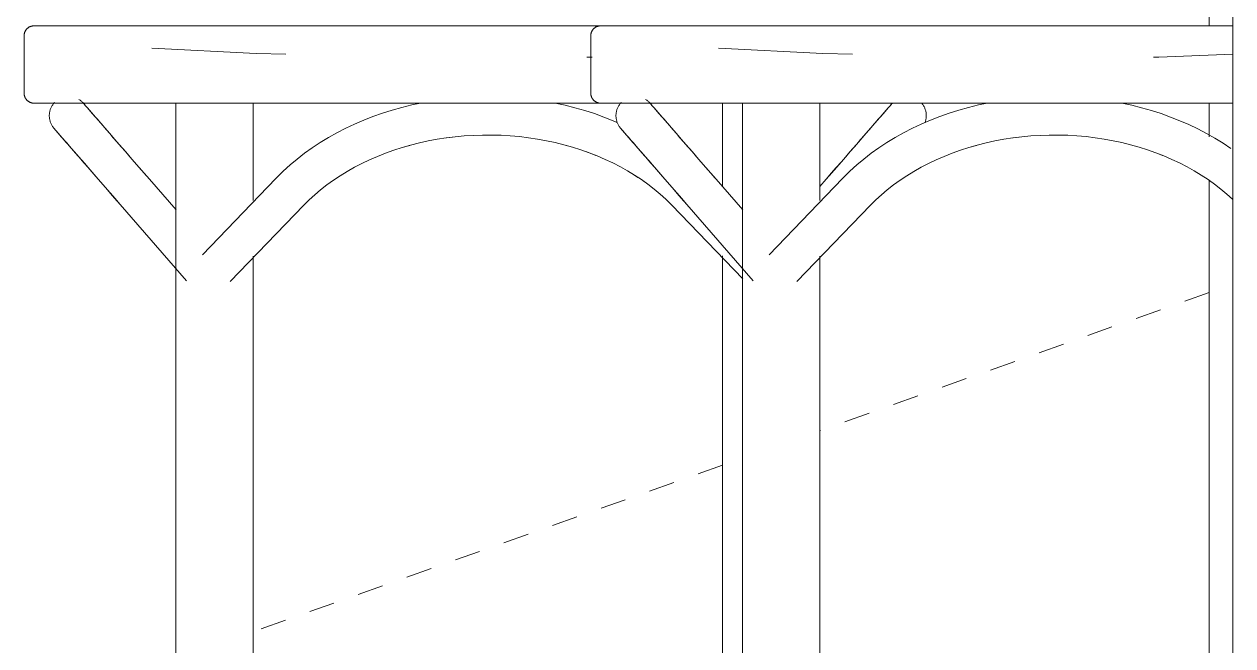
# Model space of a CAD drawing. Extents: x 4834 to 83801, y -13735 to 32221.
# Drawn here: x 13563.53 to 13586.99, y -12478.57 to -12466.51 of the extents above; entities that cross this region are included whole.
import ezdxf

# ---------------------------------------------------------------- set-up
doc = ezdxf.new("R2010")
doc.units = 0
doc.header["$LTSCALE"] = 8
doc.header["$MEASUREMENT"] = 0
doc.linetypes.add('Dash 1_16_', pattern=[0.125, 0.0625, -0.0625])
for name, color, linetype, lineweight in [('A-COLS', 52, 'Continuous', 9), ('Q-CASE', 31, 'Continuous', 9), ('Q-SPCQ', 91, 'Continuous', 9)]:
    doc.layers.add(name, color=color, linetype=linetype, lineweight=lineweight)
doc.layers.add('ELEVATION', color=7, linetype='Continuous', lineweight=25, true_color=0xdda54b)

# ---------------------------------------------------------------- blocks, each defined once
blk = doc.blocks.new('Kitchenette - Small - 48_-372256-Section 1')
at = {"layer": 'Q-SPCQ', "linetype": 'Dash 1_16_'}
for p, q in [((836.205, 24.823), (828.651, 22.142)), ((826.758, 21.47), (817.651, 18.239))]:
    blk.add_line(p, q, dxfattribs=at)
blk = doc.blocks.new('BAR_WITH_STOOLS_16588 - BAR_WITH_STOOLS_16588-392758-Section 1')
at = {"layer": 'Q-CASE'}
for p, q in [((836.205, 48), (836.205, 30)), ((813.205, 29.812), (813.205, 28.687)), ((813.205, 29.812), (813.205, 28.687)), ((813.205, 29.812), (813.205, 28.687)), ((813.205, 29.812), (813.205, 28.687)), ((813.395, 30), (813.392, 30)), ((813.392, 30), (813.399, 30)), ((813.395, 30), (813.392, 30)), ((813.392, 30), (813.399, 30)), ((813.395, 30), (813.392, 30)), ((813.392, 30), (813.399, 30)), ((824.205, 29.812), (824.205, 28.687)), ((824.232, 29.393), (824.124, 29.392)), ((816.151, 28.508), (816.151, 7.337)), ((817.651, 26.607), (817.651, 28.507)), ((826.758, 28.5), (826.758, 26.883)), ((827.151, 28.508), (827.151, 7.337)), ((828.651, 26.607), (828.651, 28.507)), ((836.205, 28.5), (836.205, 27.843)), ((816.155, 26.426), (815.635, 27.024)), ((818.092, 27.038), (816.665, 25.556)), ((825.055, 27.102), (825.12, 27.059)), ((825.055, 27.102), (825.12, 27.059)), ((825.055, 27.102), (825.12, 27.059)), ((825.055, 27.102), (825.12, 27.059)), ((825.055, 27.102), (825.12, 27.059)), ((825.055, 27.102), (825.12, 27.059)), ((827.155, 26.426), (826.635, 27.024)), ((829.092, 27.038), (827.665, 25.556)), ((828.774, 27.024), (828.651, 26.883)), ((836.205, 26.997), (836.205, 11.994)), ((815.069, 26.532), (816.357, 25.05)), ((817.206, 25.036), (818.632, 26.518)), ((825.777, 26.518), (827.156, 25.086)), ((826.069, 26.532), (827.357, 25.05)), ((828.206, 25.036), (829.632, 26.518)), ((817.651, 7.337), (817.651, 25.531)), ((826.758, 25.537), (826.758, 11.885)), ((828.651, 7.337), (828.651, 25.531))]:
    blk.add_line(p, q, dxfattribs=at)
at = {"layer": 'Q-CASE', "flags": 128}
for points in [[(813.205, 29.812), (813.205, 29.82), (813.205, 29.827), (813.206, 29.835), (813.207, 29.842), (813.208, 29.85), (813.21, 29.857), (813.212, 29.864), (813.214, 29.871), (813.217, 29.879), (813.219, 29.886), (813.223, 29.892), (813.226, 29.899), (813.229, 29.906), (813.233, 29.912), (813.237, 29.918), (813.242, 29.924), (813.246, 29.93), (813.251, 29.936), (813.256, 29.942), (813.262, 29.947), (813.267, 29.952), (813.273, 29.957), (813.279, 29.962), (813.285, 29.966), (813.291, 29.97), (813.297, 29.974), (813.304, 29.978), (813.311, 29.981), (813.317, 29.984), (813.324, 29.987), (813.331, 29.99), (813.338, 29.992), (813.346, 29.994), (813.353, 29.996), (813.36, 29.997), (813.368, 29.998), (813.375, 29.999), (813.383, 30), (813.39, 30), (813.392, 30)], [(813.205, 29.812), (813.205, 29.82), (813.205, 29.827), (813.206, 29.835), (813.207, 29.842), (813.208, 29.85), (813.21, 29.857), (813.212, 29.864), (813.214, 29.871), (813.217, 29.879), (813.219, 29.886), (813.223, 29.892), (813.226, 29.899), (813.229, 29.906), (813.233, 29.912), (813.237, 29.918), (813.242, 29.924), (813.246, 29.93), (813.251, 29.936), (813.256, 29.942), (813.262, 29.947), (813.267, 29.952), (813.273, 29.957), (813.279, 29.962), (813.285, 29.966), (813.291, 29.97), (813.297, 29.974), (813.304, 29.978), (813.311, 29.981), (813.317, 29.984), (813.324, 29.987), (813.331, 29.99), (813.338, 29.992), (813.346, 29.994), (813.353, 29.996), (813.36, 29.997), (813.368, 29.998), (813.375, 29.999), (813.383, 30), (813.39, 30), (813.392, 30)], [(813.205, 29.812), (813.205, 29.82), (813.205, 29.827), (813.206, 29.835), (813.207, 29.842), (813.208, 29.85), (813.21, 29.857), (813.212, 29.864), (813.214, 29.871), (813.217, 29.879), (813.219, 29.886), (813.223, 29.892), (813.226, 29.899), (813.229, 29.906), (813.233, 29.912), (813.237, 29.918), (813.242, 29.924), (813.246, 29.93), (813.251, 29.936), (813.256, 29.942), (813.262, 29.947), (813.267, 29.952), (813.273, 29.957), (813.279, 29.962), (813.285, 29.966), (813.291, 29.97), (813.297, 29.974), (813.304, 29.978), (813.311, 29.981), (813.317, 29.984), (813.324, 29.987), (813.331, 29.99), (813.338, 29.992), (813.346, 29.994), (813.353, 29.996), (813.36, 29.997), (813.368, 29.998), (813.375, 29.999), (813.383, 30), (813.39, 30), (813.392, 30)], [(813.205, 29.812), (813.205, 29.82), (813.205, 29.827), (813.206, 29.835), (813.207, 29.842), (813.208, 29.85), (813.21, 29.857), (813.212, 29.864), (813.214, 29.871), (813.217, 29.879), (813.219, 29.886), (813.223, 29.892), (813.226, 29.899), (813.229, 29.906), (813.233, 29.912), (813.237, 29.918), (813.242, 29.924), (813.246, 29.93), (813.251, 29.936), (813.256, 29.942), (813.262, 29.947), (813.267, 29.952), (813.273, 29.957), (813.279, 29.962), (813.285, 29.966), (813.291, 29.97), (813.297, 29.974), (813.304, 29.978), (813.311, 29.981), (813.317, 29.984), (813.324, 29.987), (813.331, 29.99), (813.338, 29.992), (813.346, 29.994), (813.353, 29.996), (813.36, 29.997), (813.368, 29.998), (813.375, 29.999), (813.383, 30), (813.39, 30), (813.392, 30)], [(815.973, 30), (815.729, 30), (815.495, 30), (815.272, 30), (815.06, 30), (814.86, 30), (814.671, 30), (814.494, 30), (814.329, 30), (814.178, 30), (814.039, 30), (813.913, 30), (813.8, 30), (813.701, 30), (813.615, 30), (813.543, 30), (813.485, 30), (813.441, 30), (813.411, 30), (813.395, 30), (813.392, 30)], [(813.392, 30), (813.399, 30), (813.42, 30), (813.456, 30), (813.505, 30), (813.568, 30), (813.645, 30), (813.735, 30), (813.84, 30), (813.957, 30), (814.088, 30), (814.208, 30)], [(813.667, 30), (813.735, 30), (813.84, 30), (813.887, 30)], [(813.667, 30), (813.735, 30), (813.84, 30), (813.887, 30)], [(813.667, 30), (813.735, 30), (813.84, 30), (813.887, 30)], [(813.887, 30), (813.8, 30), (813.701, 30)], [(813.887, 30), (813.8, 30), (813.701, 30)], [(813.887, 30), (813.8, 30), (813.701, 30)], [(814.451, 30), (814.557, 30), (814.657, 30)], [(815.352, 30), (815.579, 30), (815.817, 30), (815.954, 30)], [(824.448, 30), (824.392, 30), (824.049, 30), (823.703, 30), (823.354, 30), (823.004, 30), (822.652, 30), (822.3, 30), (821.947, 30), (821.595, 30), (821.244, 30), (820.895, 30), (820.547, 30), (820.202, 30), (819.861, 30), (819.523, 30), (819.19, 30), (818.861, 30), (818.537, 30), (818.22, 30), (817.909, 30), (817.604, 30), (817.308, 30), (817.019, 30), (816.738, 30), (816.466, 30), (816.203, 30), (815.973, 30)], [(819.294, 30), (819.342, 30), (819.506, 30)], [(824.205, 29.812), (824.205, 29.82), (824.205, 29.827), (824.206, 29.835), (824.207, 29.842), (824.208, 29.85), (824.21, 29.857), (824.212, 29.864), (824.214, 29.871), (824.217, 29.879), (824.219, 29.886), (824.223, 29.892), (824.226, 29.899), (824.229, 29.906), (824.233, 29.912), (824.237, 29.918), (824.242, 29.924), (824.246, 29.93), (824.251, 29.936), (824.256, 29.942), (824.262, 29.947), (824.267, 29.952), (824.273, 29.957), (824.279, 29.962), (824.285, 29.966), (824.291, 29.97), (824.297, 29.974), (824.304, 29.978), (824.311, 29.981), (824.317, 29.984), (824.324, 29.987), (824.331, 29.99), (824.338, 29.992), (824.346, 29.994), (824.353, 29.996), (824.36, 29.997), (824.368, 29.998), (824.375, 29.999), (824.383, 30), (824.39, 30), (824.392, 30)], [(826.973, 30), (826.729, 30), (826.495, 30), (826.272, 30), (826.06, 30), (825.86, 30), (825.671, 30), (825.494, 30), (825.329, 30), (825.178, 30), (825.039, 30), (824.913, 30), (824.8, 30), (824.701, 30), (824.615, 30), (824.543, 30), (824.485, 30), (824.441, 30), (824.411, 30), (824.395, 30), (824.392, 30)], [(824.392, 30), (824.399, 30), (824.42, 30), (824.456, 30), (824.505, 30), (824.568, 30), (824.645, 30), (824.735, 30), (824.84, 30), (824.957, 30), (825.088, 30), (825.208, 30)], [(824.887, 30), (824.731, 30), (824.667, 30)], [(825.451, 30), (825.557, 30), (825.657, 30)], [(826.352, 30), (826.579, 30), (826.817, 30), (826.954, 30)], [(836.667, 30), (836.398, 30), (836.067, 30), (835.731, 30), (835.392, 30), (835.049, 30), (834.703, 30), (834.354, 30), (834.004, 30), (833.652, 30), (833.3, 30), (832.947, 30), (832.595, 30), (832.244, 30), (831.895, 30), (831.547, 30), (831.202, 30), (830.861, 30), (830.523, 30), (830.19, 30), (829.861, 30), (829.537, 30), (829.22, 30), (828.909, 30), (828.604, 30), (828.308, 30), (828.019, 30), (827.738, 30), (827.466, 30), (827.203, 30), (826.973, 30)], [(830.294, 30), (830.342, 30), (830.506, 30)], [(818.285, 29.453), (817.706, 29.465), (815.681, 29.564)], [(829.285, 29.453), (828.706, 29.465), (826.681, 29.564)], [(836.667, 29.448), (835.232, 29.393), (835.124, 29.392)], [(813.392, 28.5), (813.385, 28.5), (813.377, 28.501), (813.37, 28.501), (813.362, 28.502), (813.355, 28.504), (813.348, 28.505), (813.34, 28.507), (813.333, 28.51), (813.326, 28.512), (813.319, 28.515), (813.312, 28.518), (813.306, 28.521), (813.299, 28.525), (813.293, 28.529), (813.286, 28.533), (813.28, 28.537), (813.274, 28.542), (813.269, 28.547), (813.263, 28.552), (813.258, 28.557), (813.253, 28.562), (813.248, 28.568), (813.243, 28.574), (813.239, 28.58), (813.234, 28.586), (813.23, 28.593), (813.227, 28.599), (813.223, 28.606), (813.22, 28.613), (813.217, 28.62), (813.215, 28.627), (813.213, 28.634), (813.211, 28.641), (813.209, 28.648), (813.207, 28.656), (813.206, 28.663), (813.205, 28.67), (813.205, 28.678), (813.205, 28.685), (813.205, 28.687)], [(813.392, 28.5), (813.385, 28.5), (813.377, 28.501), (813.37, 28.501), (813.362, 28.502), (813.355, 28.504), (813.348, 28.505), (813.34, 28.507), (813.333, 28.51), (813.326, 28.512), (813.319, 28.515), (813.312, 28.518), (813.306, 28.521), (813.299, 28.525), (813.293, 28.529), (813.286, 28.533), (813.28, 28.537), (813.274, 28.542), (813.269, 28.547), (813.263, 28.552), (813.258, 28.557), (813.253, 28.562), (813.248, 28.568), (813.243, 28.574), (813.239, 28.58), (813.234, 28.586), (813.23, 28.593), (813.227, 28.599), (813.223, 28.606), (813.22, 28.613), (813.217, 28.62), (813.215, 28.627), (813.213, 28.634), (813.211, 28.641), (813.209, 28.648), (813.207, 28.656), (813.206, 28.663), (813.205, 28.67), (813.205, 28.678), (813.205, 28.685), (813.205, 28.687)], [(813.392, 28.5), (813.385, 28.5), (813.377, 28.501), (813.37, 28.501), (813.362, 28.502), (813.355, 28.504), (813.348, 28.505), (813.34, 28.507), (813.333, 28.51), (813.326, 28.512), (813.319, 28.515), (813.312, 28.518), (813.306, 28.521), (813.299, 28.525), (813.293, 28.529), (813.286, 28.533), (813.28, 28.537), (813.274, 28.542), (813.269, 28.547), (813.263, 28.552), (813.258, 28.557), (813.253, 28.562), (813.248, 28.568), (813.243, 28.574), (813.239, 28.58), (813.234, 28.586), (813.23, 28.593), (813.227, 28.599), (813.223, 28.606), (813.22, 28.613), (813.217, 28.62), (813.215, 28.627), (813.213, 28.634), (813.211, 28.641), (813.209, 28.648), (813.207, 28.656), (813.206, 28.663), (813.205, 28.67), (813.205, 28.678), (813.205, 28.685), (813.205, 28.687)], [(813.392, 28.5), (813.385, 28.5), (813.377, 28.501), (813.37, 28.501), (813.362, 28.502), (813.355, 28.504), (813.348, 28.505), (813.34, 28.507), (813.333, 28.51), (813.326, 28.512), (813.319, 28.515), (813.312, 28.518), (813.306, 28.521), (813.299, 28.525), (813.293, 28.529), (813.286, 28.533), (813.28, 28.537), (813.274, 28.542), (813.269, 28.547), (813.263, 28.552), (813.258, 28.557), (813.253, 28.562), (813.248, 28.568), (813.243, 28.574), (813.239, 28.58), (813.234, 28.586), (813.23, 28.593), (813.227, 28.599), (813.223, 28.606), (813.22, 28.613), (813.217, 28.62), (813.215, 28.627), (813.213, 28.634), (813.211, 28.641), (813.209, 28.648), (813.207, 28.656), (813.206, 28.663), (813.205, 28.67), (813.205, 28.678), (813.205, 28.685), (813.205, 28.687)], [(824.392, 28.5), (824.385, 28.5), (824.377, 28.501), (824.37, 28.501), (824.362, 28.502), (824.355, 28.504), (824.348, 28.505), (824.34, 28.507), (824.333, 28.51), (824.326, 28.512), (824.319, 28.515), (824.312, 28.518), (824.306, 28.521), (824.299, 28.525), (824.293, 28.529), (824.286, 28.533), (824.28, 28.537), (824.274, 28.542), (824.269, 28.547), (824.263, 28.552), (824.258, 28.557), (824.253, 28.562), (824.248, 28.568), (824.243, 28.574), (824.239, 28.58), (824.234, 28.586), (824.23, 28.593), (824.227, 28.599), (824.223, 28.606), (824.22, 28.613), (824.217, 28.62), (824.215, 28.627), (824.213, 28.634), (824.211, 28.641), (824.209, 28.648), (824.207, 28.656), (824.206, 28.663), (824.205, 28.67), (824.205, 28.678), (824.205, 28.685), (824.205, 28.687)], [(813.829, 28.5), (813.726, 28.5), (813.637, 28.5), (813.561, 28.5), (813.499, 28.5), (813.452, 28.5), (813.418, 28.5), (813.398, 28.5), (813.392, 28.5)], [(813.392, 28.5), (813.399, 28.5), (813.42, 28.5), (813.456, 28.5), (813.505, 28.5), (813.568, 28.5), (813.645, 28.5), (813.735, 28.5), (813.84, 28.5)], [(813.829, 28.5), (813.726, 28.5), (813.637, 28.5), (813.561, 28.5), (813.499, 28.5), (813.452, 28.5), (813.418, 28.5), (813.398, 28.5), (813.392, 28.5)], [(813.392, 28.5), (813.399, 28.5), (813.42, 28.5), (813.456, 28.5), (813.505, 28.5), (813.568, 28.5), (813.645, 28.5), (813.735, 28.5), (813.84, 28.5)], [(813.829, 28.5), (813.726, 28.5), (813.637, 28.5), (813.561, 28.5), (813.499, 28.5), (813.452, 28.5), (813.418, 28.5), (813.398, 28.5), (813.392, 28.5)], [(813.392, 28.5), (813.399, 28.5), (813.42, 28.5), (813.456, 28.5), (813.505, 28.5), (813.568, 28.5), (813.645, 28.5), (813.735, 28.5), (813.84, 28.5)], [(813.829, 28.5), (813.726, 28.5), (813.637, 28.5), (813.561, 28.5), (813.499, 28.5), (813.452, 28.5), (813.418, 28.5), (813.398, 28.5), (813.392, 28.5)], [(813.392, 28.5), (813.399, 28.5), (813.42, 28.5), (813.456, 28.5), (813.505, 28.5), (813.568, 28.5), (813.645, 28.5), (813.735, 28.5), (813.84, 28.5), (813.957, 28.5), (814.088, 28.5), (814.232, 28.5), (814.388, 28.5), (814.557, 28.5), (814.738, 28.5), (814.931, 28.5), (815.136, 28.5), (815.352, 28.5), (815.579, 28.5), (815.817, 28.5), (815.973, 28.5)], [(813.728, 28.098), (813.722, 28.111), (813.716, 28.125), (813.711, 28.139), (813.707, 28.154), (813.703, 28.168), (813.7, 28.183), (813.697, 28.198), (813.695, 28.213), (813.694, 28.227), (813.693, 28.242), (813.693, 28.257), (813.693, 28.272), (813.694, 28.287), (813.696, 28.302), (813.698, 28.317), (813.7, 28.332), (813.704, 28.347), (813.708, 28.361), (813.712, 28.375), (813.717, 28.389), (813.723, 28.403), (813.729, 28.417), (813.736, 28.43), (813.743, 28.444), (813.751, 28.456), (813.759, 28.469), (813.768, 28.481), (813.777, 28.493), (813.787, 28.504), (813.797, 28.515)], [(813.728, 28.098), (813.722, 28.111), (813.716, 28.125), (813.711, 28.139), (813.707, 28.154), (813.703, 28.168), (813.7, 28.183), (813.697, 28.198), (813.695, 28.213), (813.694, 28.227), (813.693, 28.242), (813.693, 28.257), (813.693, 28.272), (813.694, 28.287), (813.696, 28.302), (813.698, 28.317), (813.7, 28.332), (813.704, 28.347), (813.708, 28.361), (813.712, 28.375), (813.717, 28.389), (813.723, 28.403), (813.729, 28.417), (813.736, 28.43), (813.743, 28.444), (813.751, 28.456), (813.759, 28.469), (813.768, 28.481), (813.777, 28.493), (813.787, 28.504), (813.797, 28.515)], [(813.728, 28.098), (813.722, 28.111), (813.716, 28.125), (813.711, 28.139), (813.707, 28.154), (813.703, 28.168), (813.7, 28.183), (813.697, 28.198), (813.695, 28.213), (813.694, 28.227), (813.693, 28.242), (813.693, 28.257), (813.693, 28.272), (813.694, 28.287), (813.696, 28.302), (813.698, 28.317), (813.7, 28.332), (813.704, 28.347), (813.708, 28.361), (813.712, 28.375), (813.717, 28.389), (813.723, 28.403), (813.729, 28.417), (813.736, 28.43), (813.743, 28.444), (813.751, 28.456), (813.759, 28.469), (813.768, 28.481), (813.777, 28.493), (813.787, 28.504), (813.797, 28.515)], [(813.785, 28.01), (813.775, 28.021), (813.766, 28.033), (813.757, 28.045), (813.749, 28.058), (813.741, 28.071), (813.734, 28.084), (813.728, 28.098), (813.722, 28.111), (813.716, 28.125), (813.711, 28.139), (813.707, 28.154), (813.703, 28.168), (813.7, 28.183), (813.697, 28.198), (813.695, 28.213), (813.694, 28.227), (813.693, 28.242), (813.693, 28.257), (813.693, 28.272), (813.694, 28.287), (813.696, 28.302), (813.698, 28.317), (813.7, 28.332), (813.704, 28.347), (813.708, 28.361), (813.712, 28.375), (813.717, 28.389), (813.723, 28.403), (813.729, 28.417), (813.736, 28.43), (813.743, 28.444), (813.751, 28.456), (813.759, 28.469), (813.768, 28.481), (813.777, 28.493), (813.787, 28.504), (813.797, 28.515)], [(814.268, 28.573), (814.281, 28.564), (814.293, 28.556), (814.305, 28.546), (814.316, 28.537), (814.327, 28.526), (814.338, 28.516), (814.348, 28.505), (814.351, 28.502)], [(815.635, 27.024), (815.536, 27.138), (815.44, 27.249), (815.347, 27.356), (815.257, 27.459), (815.171, 27.558), (815.088, 27.653), (815.01, 27.743), (814.935, 27.829), (814.865, 27.911), (814.798, 27.987), (814.736, 28.059), (814.678, 28.125), (814.625, 28.187), (814.576, 28.243), (814.532, 28.294), (814.492, 28.339), (814.457, 28.379), (814.427, 28.413), (814.402, 28.442), (814.382, 28.465), (814.367, 28.483), (814.357, 28.495), (814.351, 28.501), (814.351, 28.502)], [(814.351, 28.502), (814.353, 28.499), (814.361, 28.49), (814.373, 28.476), (814.39, 28.456), (814.413, 28.43), (814.44, 28.399), (814.472, 28.362), (814.509, 28.32), (814.55, 28.272), (814.597, 28.219), (814.648, 28.16), (814.703, 28.097), (814.763, 28.028), (814.827, 27.954), (814.895, 27.876), (814.967, 27.792), (815.044, 27.704), (815.124, 27.612), (815.208, 27.515), (815.296, 27.415), (815.387, 27.31), (815.481, 27.201), (815.579, 27.089), (815.635, 27.024)], [(814.656, 28.5), (814.54, 28.5), (814.373, 28.5)], [(814.413, 28.43), (814.44, 28.399), (814.472, 28.362), (814.509, 28.32), (814.55, 28.272), (814.597, 28.219), (814.648, 28.16), (814.703, 28.097), (814.763, 28.028), (814.827, 27.954), (814.895, 27.876), (814.967, 27.792), (815.044, 27.704), (815.124, 27.612), (815.208, 27.515), (815.296, 27.415), (815.387, 27.31), (815.481, 27.201), (815.579, 27.089), (815.635, 27.024)], [(814.413, 28.43), (814.44, 28.399), (814.472, 28.362), (814.509, 28.32), (814.55, 28.272), (814.597, 28.219), (814.648, 28.16), (814.703, 28.097), (814.763, 28.028), (814.827, 27.954), (814.895, 27.876), (814.967, 27.792), (815.044, 27.704), (815.124, 27.612), (815.208, 27.515), (815.296, 27.415), (815.387, 27.31), (815.481, 27.201), (815.579, 27.089), (815.635, 27.024)], [(814.413, 28.43), (814.44, 28.399), (814.472, 28.362), (814.509, 28.32), (814.55, 28.272), (814.597, 28.219), (814.648, 28.16), (814.703, 28.097), (814.763, 28.028), (814.827, 27.954), (814.895, 27.876), (814.967, 27.792), (815.044, 27.704), (815.124, 27.612), (815.208, 27.515), (815.296, 27.415), (815.387, 27.31), (815.481, 27.201), (815.579, 27.089), (815.635, 27.024)], [(815.635, 27.024), (815.536, 27.138), (815.44, 27.249), (815.347, 27.356), (815.257, 27.459), (815.171, 27.558), (815.088, 27.653), (815.01, 27.743), (814.935, 27.829), (814.865, 27.911), (814.798, 27.987), (814.736, 28.059), (814.678, 28.125), (814.625, 28.187), (814.576, 28.243), (814.532, 28.294), (814.492, 28.339), (814.457, 28.379), (814.427, 28.413)], [(815.635, 27.024), (815.536, 27.138), (815.44, 27.249), (815.347, 27.356), (815.257, 27.459), (815.171, 27.558), (815.088, 27.653), (815.01, 27.743), (814.935, 27.829), (814.865, 27.911), (814.798, 27.987), (814.736, 28.059), (814.678, 28.125), (814.625, 28.187), (814.576, 28.243), (814.532, 28.294), (814.492, 28.339), (814.457, 28.379), (814.427, 28.413)], [(815.635, 27.024), (815.536, 27.138), (815.44, 27.249), (815.347, 27.356), (815.257, 27.459), (815.171, 27.558), (815.088, 27.653), (815.01, 27.743), (814.935, 27.829), (814.865, 27.911), (814.798, 27.987), (814.736, 28.059), (814.678, 28.125), (814.625, 28.187), (814.576, 28.243), (814.532, 28.294), (814.492, 28.339), (814.457, 28.379), (814.427, 28.413)], [(815.973, 28.5), (815.794, 28.5), (815.557, 28.5), (815.331, 28.5)], [(815.973, 28.5), (816.227, 28.5), (816.491, 28.5), (816.764, 28.5), (817.046, 28.5), (817.336, 28.5), (817.633, 28.5), (817.938, 28.5), (818.25, 28.5), (818.568, 28.5), (818.892, 28.5), (819.221, 28.5), (819.555, 28.5), (819.893, 28.5), (820.235, 28.5), (820.58, 28.5), (820.928, 28.5), (821.278, 28.5), (821.629, 28.5), (821.981, 28.5), (822.333, 28.5), (822.686, 28.5), (823.037, 28.5), (823.387, 28.5), (823.736, 28.5), (824.081, 28.5), (824.424, 28.5), (824.763, 28.5), (824.855, 28.5)], [(820.86, 28.492), (820.728, 28.464), (820.536, 28.416), (820.346, 28.363), (820.16, 28.303), (819.976, 28.239), (819.796, 28.168), (819.619, 28.092), (819.446, 28.011), (819.277, 27.924), (819.113, 27.832), (818.953, 27.735), (818.798, 27.633), (818.649, 27.527), (818.505, 27.415), (818.366, 27.299), (818.233, 27.179), (818.107, 27.054), (818.092, 27.038)], [(820.897, 28.5), (820.728, 28.464), (820.536, 28.416), (820.346, 28.363), (820.16, 28.303), (819.976, 28.239), (819.796, 28.168), (819.619, 28.092), (819.446, 28.011), (819.277, 27.924), (819.113, 27.832), (818.953, 27.735), (818.798, 27.633), (818.649, 27.527), (818.505, 27.415), (818.366, 27.299), (818.233, 27.179), (818.107, 27.054)], [(820.897, 28.5), (820.728, 28.464), (820.536, 28.416), (820.346, 28.363), (820.16, 28.303), (819.976, 28.239), (819.796, 28.168), (819.619, 28.092), (819.446, 28.011), (819.277, 27.924), (819.113, 27.832), (818.953, 27.735), (818.798, 27.633), (818.649, 27.527), (818.505, 27.415), (818.366, 27.299), (818.233, 27.179), (818.107, 27.054)], [(820.897, 28.5), (820.728, 28.464), (820.536, 28.416), (820.346, 28.363), (820.16, 28.303), (819.976, 28.239), (819.796, 28.168), (819.619, 28.092), (819.446, 28.011), (819.277, 27.924), (819.113, 27.832), (818.953, 27.735), (818.798, 27.633), (818.649, 27.527), (818.505, 27.415), (818.366, 27.299), (818.233, 27.179), (818.107, 27.054)], [(820.897, 28.5), (820.728, 28.464), (820.536, 28.416), (820.346, 28.363), (820.16, 28.303), (819.976, 28.239), (819.796, 28.168), (819.619, 28.092), (819.446, 28.011), (819.277, 27.924), (819.113, 27.832), (818.953, 27.735), (818.798, 27.633), (818.649, 27.527), (818.505, 27.415), (818.366, 27.299), (818.233, 27.179), (818.107, 27.054)], [(820.897, 28.5), (820.728, 28.464), (820.536, 28.416), (820.346, 28.363), (820.16, 28.303), (819.976, 28.239), (819.796, 28.168), (819.619, 28.092), (819.446, 28.011), (819.277, 27.924), (819.113, 27.832), (818.953, 27.735), (818.798, 27.633), (818.649, 27.527), (818.505, 27.415), (818.366, 27.299), (818.233, 27.179), (818.107, 27.054)], [(820.897, 28.5), (820.728, 28.464), (820.536, 28.416), (820.346, 28.363), (820.16, 28.303), (819.976, 28.239), (819.796, 28.168), (819.619, 28.092), (819.446, 28.011), (819.277, 27.924), (819.113, 27.832), (818.953, 27.735), (818.798, 27.633), (818.649, 27.527), (818.505, 27.415), (818.366, 27.299), (818.233, 27.179), (818.107, 27.054)], [(820.897, 28.5), (820.728, 28.464), (820.536, 28.416), (820.346, 28.363), (820.16, 28.303), (819.976, 28.239), (819.796, 28.168), (819.619, 28.092), (819.446, 28.011), (819.277, 27.924), (819.113, 27.832), (818.953, 27.735), (818.798, 27.633), (818.649, 27.527), (818.505, 27.415), (818.366, 27.299), (818.233, 27.179), (818.107, 27.054)], [(824.712, 28.126), (824.636, 28.159), (824.456, 28.23), (824.273, 28.296), (824.086, 28.356), (823.897, 28.41), (823.706, 28.458), (823.512, 28.501)], [(824.712, 28.126), (824.636, 28.159), (824.456, 28.23), (824.273, 28.296), (824.086, 28.356), (823.897, 28.41), (823.706, 28.458), (823.514, 28.5)], [(824.712, 28.126), (824.636, 28.159), (824.456, 28.23), (824.273, 28.296), (824.086, 28.356), (823.897, 28.41), (823.706, 28.458), (823.514, 28.5)], [(824.712, 28.126), (824.636, 28.159), (824.456, 28.23), (824.273, 28.296), (824.086, 28.356), (823.897, 28.41), (823.706, 28.458), (823.514, 28.5)], [(824.712, 28.126), (824.636, 28.159), (824.456, 28.23), (824.273, 28.296), (824.086, 28.356), (823.897, 28.41), (823.706, 28.458), (823.514, 28.5)], [(824.712, 28.126), (824.636, 28.159), (824.456, 28.23), (824.273, 28.296), (824.086, 28.356), (823.897, 28.41), (823.706, 28.458), (823.514, 28.5)], [(824.712, 28.126), (824.636, 28.159), (824.456, 28.23), (824.273, 28.296), (824.086, 28.356), (823.897, 28.41), (823.706, 28.458), (823.514, 28.5)], [(824.712, 28.126), (824.636, 28.159), (824.456, 28.23), (824.273, 28.296), (824.086, 28.356), (823.897, 28.41), (823.706, 28.458), (823.514, 28.5)], [(824.829, 28.5), (824.726, 28.5), (824.637, 28.5), (824.561, 28.5), (824.499, 28.5), (824.452, 28.5), (824.418, 28.5), (824.398, 28.5), (824.392, 28.5)], [(824.392, 28.5), (824.399, 28.5), (824.42, 28.5), (824.456, 28.5), (824.505, 28.5), (824.568, 28.5), (824.645, 28.5), (824.735, 28.5), (824.84, 28.5), (824.957, 28.5), (825.088, 28.5), (825.232, 28.5), (825.388, 28.5), (825.557, 28.5), (825.738, 28.5), (825.931, 28.5), (826.136, 28.5), (826.352, 28.5), (826.579, 28.5), (826.817, 28.5), (826.973, 28.5)], [(824.785, 28.01), (824.775, 28.021), (824.766, 28.033), (824.757, 28.045), (824.749, 28.058), (824.741, 28.071), (824.734, 28.084), (824.728, 28.098), (824.722, 28.111), (824.716, 28.125), (824.711, 28.139), (824.707, 28.154), (824.703, 28.168), (824.7, 28.183), (824.697, 28.198), (824.695, 28.213), (824.694, 28.227), (824.693, 28.242), (824.693, 28.257), (824.693, 28.272), (824.694, 28.287), (824.696, 28.302), (824.698, 28.317), (824.7, 28.332), (824.704, 28.347), (824.708, 28.361), (824.712, 28.375), (824.717, 28.389), (824.723, 28.403), (824.729, 28.417), (824.736, 28.43), (824.743, 28.444), (824.751, 28.456), (824.759, 28.469), (824.768, 28.481), (824.777, 28.493), (824.787, 28.504), (824.797, 28.515)], [(825.268, 28.573), (825.281, 28.564), (825.293, 28.556), (825.305, 28.546), (825.316, 28.537), (825.327, 28.526), (825.338, 28.516), (825.348, 28.505), (825.351, 28.502)], [(825.656, 28.5), (825.54, 28.5), (825.373, 28.5), (825.344, 28.5)], [(826.635, 27.024), (826.536, 27.138), (826.44, 27.249), (826.347, 27.356), (826.257, 27.459), (826.171, 27.558), (826.088, 27.653), (826.01, 27.743), (825.935, 27.829), (825.865, 27.911), (825.798, 27.987), (825.736, 28.059), (825.678, 28.125), (825.625, 28.187), (825.576, 28.243), (825.532, 28.294), (825.492, 28.339), (825.457, 28.379), (825.427, 28.413), (825.402, 28.442), (825.382, 28.465), (825.367, 28.483), (825.357, 28.495), (825.351, 28.501), (825.351, 28.502)], [(825.351, 28.502), (825.353, 28.499), (825.361, 28.49), (825.373, 28.476), (825.39, 28.456), (825.413, 28.43), (825.44, 28.399), (825.472, 28.362), (825.509, 28.32), (825.55, 28.272), (825.597, 28.219), (825.648, 28.16), (825.703, 28.097), (825.763, 28.028), (825.827, 27.954), (825.895, 27.876), (825.967, 27.792), (826.044, 27.704), (826.124, 27.612), (826.208, 27.515), (826.296, 27.415), (826.387, 27.31), (826.481, 27.201), (826.579, 27.089), (826.607, 27.056)], [(826.923, 28.5), (826.794, 28.5), (826.557, 28.5), (826.331, 28.5)], [(826.973, 28.5), (827.227, 28.5), (827.491, 28.5), (827.764, 28.5), (828.046, 28.5), (828.336, 28.5), (828.633, 28.5), (828.938, 28.5), (829.25, 28.5), (829.568, 28.5), (829.892, 28.5), (830.221, 28.5), (830.555, 28.5), (830.893, 28.5), (831.235, 28.5), (831.58, 28.5), (831.928, 28.5), (832.278, 28.5), (832.629, 28.5), (832.981, 28.5), (833.333, 28.5), (833.686, 28.5), (834.037, 28.5), (834.387, 28.5), (834.736, 28.5), (835.081, 28.5), (835.424, 28.5), (835.763, 28.5), (836.099, 28.5), (836.429, 28.5), (836.667, 28.5)], [(828.774, 27.024), (828.873, 27.138), (828.97, 27.249), (829.063, 27.356), (829.152, 27.459), (829.238, 27.558), (829.321, 27.653), (829.4, 27.743), (829.474, 27.829), (829.545, 27.911), (829.611, 27.987), (829.674, 28.059), (829.731, 28.125), (829.785, 28.187), (829.834, 28.243), (829.878, 28.294), (829.917, 28.339), (829.952, 28.379), (829.982, 28.413), (830.007, 28.442), (830.027, 28.465), (830.042, 28.483), (830.053, 28.495), (830.058, 28.501)], [(830.056, 28.499), (830.049, 28.49), (830.036, 28.476), (830.019, 28.456), (829.997, 28.43), (829.969, 28.399), (829.937, 28.362), (829.901, 28.32), (829.859, 28.272), (829.813, 28.219), (829.762, 28.16), (829.707, 28.097), (829.647, 28.028), (829.583, 27.954), (829.514, 27.876), (829.442, 27.792), (829.366, 27.704), (829.285, 27.612), (829.201, 27.515), (829.114, 27.415), (829.022, 27.31), (828.928, 27.201), (828.83, 27.089), (828.774, 27.024)], [(831.86, 28.492), (831.728, 28.464), (831.536, 28.416), (831.346, 28.363), (831.16, 28.303), (830.976, 28.239), (830.796, 28.168), (830.619, 28.092), (830.446, 28.011), (830.277, 27.924), (830.113, 27.832), (829.953, 27.735), (829.798, 27.633), (829.649, 27.527), (829.505, 27.415), (829.366, 27.299), (829.233, 27.179), (829.107, 27.054), (829.092, 27.038)], [(831.897, 28.5), (831.728, 28.464), (831.536, 28.416), (831.346, 28.363), (831.16, 28.303), (830.976, 28.239), (830.796, 28.168), (830.619, 28.092), (830.446, 28.011), (830.277, 27.924), (830.113, 27.832), (829.953, 27.735), (829.798, 27.633), (829.649, 27.527), (829.505, 27.415), (829.366, 27.299), (829.233, 27.179), (829.107, 27.054)], [(830.63, 28.496), (830.639, 28.484), (830.648, 28.472), (830.656, 28.46), (830.664, 28.447), (830.672, 28.434), (830.679, 28.421), (830.685, 28.407), (830.691, 28.393), (830.696, 28.379), (830.701, 28.365), (830.705, 28.35), (830.708, 28.336), (830.711, 28.321), (830.713, 28.306), (830.715, 28.291), (830.716, 28.276), (830.717, 28.261), (830.717, 28.246), (830.716, 28.231), (830.715, 28.217), (830.713, 28.202), (830.71, 28.187), (830.707, 28.172), (830.704, 28.158), (830.699, 28.143)], [(830.63, 28.496), (830.639, 28.484), (830.648, 28.472), (830.656, 28.46), (830.664, 28.447), (830.672, 28.434), (830.679, 28.421), (830.685, 28.407), (830.691, 28.393), (830.696, 28.379), (830.701, 28.365), (830.705, 28.35), (830.708, 28.336), (830.711, 28.321), (830.713, 28.306), (830.715, 28.291), (830.716, 28.276), (830.717, 28.261), (830.717, 28.246), (830.716, 28.231), (830.715, 28.217), (830.713, 28.202), (830.71, 28.187), (830.707, 28.172), (830.704, 28.158), (830.699, 28.143)], [(830.63, 28.496), (830.639, 28.484), (830.648, 28.472), (830.656, 28.46), (830.664, 28.447), (830.672, 28.434), (830.679, 28.421), (830.685, 28.407), (830.691, 28.393), (830.696, 28.379), (830.701, 28.365), (830.705, 28.35), (830.708, 28.336), (830.711, 28.321), (830.713, 28.306), (830.715, 28.291), (830.716, 28.276), (830.717, 28.261), (830.717, 28.246), (830.716, 28.231), (830.715, 28.217), (830.713, 28.202), (830.71, 28.187), (830.707, 28.172), (830.704, 28.158), (830.699, 28.143)], [(830.63, 28.496), (830.639, 28.484), (830.648, 28.472), (830.656, 28.46), (830.664, 28.447), (830.672, 28.434), (830.679, 28.421), (830.685, 28.407), (830.691, 28.393), (830.696, 28.379), (830.701, 28.365), (830.705, 28.35), (830.708, 28.336), (830.711, 28.321), (830.713, 28.306), (830.715, 28.291), (830.716, 28.276), (830.717, 28.261), (830.717, 28.246), (830.716, 28.231), (830.715, 28.217), (830.713, 28.202), (830.71, 28.187), (830.707, 28.172), (830.704, 28.158), (830.699, 28.143), (830.695, 28.129), (830.689, 28.115)], [(836.63, 27.621), (836.476, 27.723), (836.317, 27.821), (836.153, 27.913), (835.985, 28), (835.812, 28.082), (835.636, 28.159), (835.456, 28.23), (835.273, 28.296), (835.086, 28.356), (834.897, 28.41), (834.706, 28.458), (834.512, 28.501)], [(836.63, 27.621), (836.476, 27.723), (836.317, 27.821), (836.153, 27.913), (835.985, 28), (835.812, 28.082), (835.636, 28.159), (835.456, 28.23), (835.273, 28.296), (835.086, 28.356), (834.897, 28.41), (834.706, 28.458), (834.514, 28.5)], [(828.774, 27.024), (828.873, 27.138), (828.97, 27.249), (829.063, 27.356), (829.152, 27.459), (829.238, 27.558), (829.321, 27.653), (829.4, 27.743), (829.474, 27.829), (829.545, 27.911), (829.611, 27.987), (829.674, 28.059), (829.731, 28.125), (829.785, 28.187), (829.834, 28.243), (829.878, 28.294), (829.917, 28.339)], [(828.774, 27.024), (828.873, 27.138), (828.97, 27.249), (829.063, 27.356), (829.152, 27.459), (829.238, 27.558), (829.321, 27.653), (829.4, 27.743), (829.474, 27.829), (829.545, 27.911), (829.611, 27.987), (829.674, 28.059), (829.731, 28.125), (829.785, 28.187), (829.834, 28.243), (829.878, 28.294), (829.917, 28.339)], [(828.774, 27.024), (828.873, 27.138), (828.97, 27.249), (829.063, 27.356), (829.152, 27.459), (829.238, 27.558), (829.321, 27.653), (829.4, 27.743), (829.474, 27.829), (829.545, 27.911), (829.611, 27.987), (829.674, 28.059), (829.731, 28.125), (829.785, 28.187), (829.834, 28.243), (829.878, 28.294), (829.917, 28.339)], [(829.901, 28.32), (829.859, 28.272), (829.813, 28.219), (829.762, 28.16), (829.707, 28.097), (829.647, 28.028), (829.583, 27.954), (829.514, 27.876), (829.442, 27.792), (829.366, 27.704), (829.285, 27.612), (829.201, 27.515), (829.114, 27.415), (829.022, 27.31), (828.928, 27.201), (828.83, 27.089), (828.774, 27.024)], [(829.901, 28.32), (829.859, 28.272), (829.813, 28.219), (829.762, 28.16), (829.707, 28.097), (829.647, 28.028), (829.583, 27.954), (829.514, 27.876), (829.442, 27.792), (829.366, 27.704), (829.285, 27.612), (829.201, 27.515), (829.114, 27.415), (829.022, 27.31), (828.928, 27.201), (828.83, 27.089), (828.774, 27.024)], [(829.901, 28.32), (829.859, 28.272), (829.813, 28.219), (829.762, 28.16), (829.707, 28.097), (829.647, 28.028), (829.583, 27.954), (829.514, 27.876), (829.442, 27.792), (829.366, 27.704), (829.285, 27.612), (829.201, 27.515), (829.114, 27.415), (829.022, 27.31), (828.928, 27.201), (828.83, 27.089), (828.774, 27.024)], [(815.069, 26.532), (814.97, 26.646), (814.874, 26.757), (814.781, 26.864), (814.691, 26.967), (814.605, 27.066), (814.522, 27.161), (814.444, 27.251), (814.369, 27.337), (814.299, 27.419), (814.232, 27.495), (814.17, 27.567), (814.112, 27.633), (814.059, 27.695), (814.01, 27.751), (813.966, 27.802), (813.926, 27.847), (813.891, 27.887), (813.861, 27.921), (813.836, 27.95), (813.816, 27.973), (813.801, 27.991), (813.791, 28.003), (813.785, 28.009), (813.785, 28.01)], [(813.785, 28.01), (813.787, 28.007), (813.795, 27.998), (813.807, 27.984), (813.824, 27.964), (813.847, 27.938), (813.874, 27.907), (813.906, 27.87), (813.943, 27.828), (813.984, 27.78), (814.031, 27.727), (814.081, 27.668), (814.137, 27.605), (814.197, 27.536), (814.261, 27.462), (814.329, 27.384), (814.401, 27.3), (814.478, 27.212), (814.558, 27.12), (814.642, 27.023), (814.73, 26.922), (814.821, 26.818), (814.915, 26.709), (815.013, 26.597), (815.069, 26.532)], [(826.069, 26.532), (825.97, 26.646), (825.874, 26.757), (825.781, 26.864), (825.691, 26.967), (825.605, 27.066), (825.522, 27.161), (825.444, 27.251), (825.369, 27.337), (825.299, 27.419), (825.232, 27.495), (825.17, 27.567), (825.112, 27.633), (825.059, 27.695), (825.01, 27.751), (824.966, 27.802), (824.926, 27.847), (824.891, 27.887), (824.861, 27.921), (824.836, 27.95), (824.816, 27.973), (824.801, 27.991), (824.791, 28.003), (824.785, 28.009), (824.785, 28.01)], [(824.785, 28.01), (824.787, 28.007), (824.795, 27.998), (824.807, 27.984), (824.824, 27.964), (824.847, 27.938), (824.874, 27.907), (824.906, 27.87), (824.943, 27.828), (824.984, 27.78), (825.031, 27.727), (825.081, 27.668), (825.137, 27.605), (825.197, 27.536), (825.261, 27.462), (825.329, 27.384), (825.401, 27.3), (825.478, 27.212), (825.558, 27.12), (825.642, 27.023), (825.73, 26.922), (825.821, 26.818), (825.915, 26.709), (826.013, 26.597), (826.069, 26.532)], [(814.369, 27.337), (814.299, 27.419), (814.232, 27.495), (814.17, 27.567), (814.112, 27.633), (814.059, 27.695), (814.01, 27.751), (813.966, 27.802), (813.926, 27.847)], [(814.369, 27.337), (814.299, 27.419), (814.232, 27.495), (814.17, 27.567), (814.112, 27.633), (814.059, 27.695), (814.01, 27.751), (813.966, 27.802), (813.926, 27.847)], [(814.369, 27.337), (814.299, 27.419), (814.232, 27.495), (814.17, 27.567), (814.112, 27.633), (814.059, 27.695), (814.01, 27.751), (813.966, 27.802), (813.926, 27.847)], [(813.943, 27.828), (813.984, 27.78), (814.031, 27.727), (814.081, 27.668), (814.137, 27.605), (814.197, 27.536), (814.261, 27.462), (814.329, 27.384), (814.401, 27.3), (814.478, 27.212), (814.558, 27.12), (814.642, 27.023), (814.73, 26.922), (814.821, 26.818), (814.915, 26.709), (815.013, 26.597), (815.069, 26.532)], [(813.943, 27.828), (813.984, 27.78), (814.031, 27.727), (814.081, 27.668), (814.137, 27.605), (814.197, 27.536), (814.261, 27.462), (814.329, 27.384), (814.401, 27.3), (814.478, 27.212), (814.558, 27.12), (814.642, 27.023), (814.73, 26.922), (814.821, 26.818), (814.915, 26.709), (815.013, 26.597), (815.069, 26.532)], [(813.943, 27.828), (813.984, 27.78), (814.031, 27.727), (814.081, 27.668), (814.137, 27.605), (814.197, 27.536), (814.261, 27.462), (814.329, 27.384), (814.401, 27.3), (814.478, 27.212), (814.558, 27.12), (814.642, 27.023), (814.73, 26.922), (814.821, 26.818), (814.915, 26.709), (815.013, 26.597), (815.069, 26.532)], [(818.632, 26.518), (818.736, 26.621), (818.845, 26.722), (818.96, 26.819), (819.081, 26.913), (819.207, 27.004), (819.338, 27.091), (819.473, 27.174), (819.614, 27.254), (819.759, 27.329), (819.908, 27.4), (820.061, 27.466), (820.217, 27.528), (820.378, 27.585), (820.541, 27.638), (820.707, 27.685), (820.876, 27.728), (821.047, 27.765), (821.22, 27.798), (821.394, 27.825), (821.571, 27.847), (821.748, 27.863), (821.926, 27.874), (822.104, 27.88), (822.283, 27.88), (822.461, 27.875), (822.64, 27.865), (822.817, 27.849), (822.993, 27.828), (823.168, 27.801), (823.341, 27.77), (823.513, 27.733), (823.682, 27.691), (823.848, 27.644), (824.012, 27.592), (824.172, 27.536), (824.329, 27.474), (824.483, 27.408), (824.632, 27.338), (824.778, 27.263), (824.919, 27.184), (825.055, 27.102), (825.187, 27.015), (825.313, 26.925), (825.434, 26.831), (825.55, 26.734), (825.66, 26.634), (825.765, 26.531), (825.777, 26.518)], [(821.411, 27.827), (821.571, 27.847), (821.748, 27.863), (821.926, 27.874), (822.104, 27.88), (822.283, 27.88), (822.461, 27.875), (822.64, 27.865), (822.817, 27.849), (822.993, 27.828), (823.168, 27.801), (823.341, 27.77), (823.513, 27.733), (823.682, 27.691), (823.802, 27.657)], [(821.411, 27.827), (821.571, 27.847), (821.748, 27.863), (821.926, 27.874), (822.104, 27.88), (822.283, 27.88), (822.461, 27.875), (822.64, 27.865), (822.817, 27.849), (822.993, 27.828), (823.168, 27.801), (823.341, 27.77), (823.513, 27.733), (823.682, 27.691), (823.802, 27.657)], [(821.411, 27.827), (821.571, 27.847), (821.748, 27.863), (821.926, 27.874), (822.104, 27.88), (822.283, 27.88), (822.461, 27.875), (822.64, 27.865), (822.817, 27.849), (822.993, 27.828), (823.168, 27.801), (823.341, 27.77), (823.513, 27.733), (823.682, 27.691), (823.802, 27.657)], [(821.411, 27.827), (821.571, 27.847), (821.748, 27.863), (821.926, 27.874), (822.104, 27.88), (822.283, 27.88), (822.461, 27.875), (822.64, 27.865), (822.817, 27.849), (822.993, 27.828), (823.168, 27.801), (823.341, 27.77), (823.513, 27.733), (823.682, 27.691), (823.802, 27.657)], [(821.411, 27.827), (821.571, 27.847), (821.748, 27.863), (821.926, 27.874), (822.104, 27.88), (822.283, 27.88), (822.461, 27.875), (822.64, 27.865), (822.817, 27.849), (822.993, 27.828), (823.168, 27.801), (823.341, 27.77), (823.513, 27.733), (823.682, 27.691), (823.802, 27.657)], [(821.411, 27.827), (821.571, 27.847), (821.748, 27.863), (821.926, 27.874), (822.104, 27.88), (822.283, 27.88), (822.461, 27.875), (822.64, 27.865), (822.817, 27.849), (822.993, 27.828), (823.168, 27.801), (823.341, 27.77), (823.513, 27.733), (823.682, 27.691), (823.802, 27.657)], [(821.411, 27.827), (821.571, 27.847), (821.748, 27.863), (821.926, 27.874), (822.104, 27.88), (822.283, 27.88), (822.461, 27.875), (822.64, 27.865), (822.817, 27.849), (822.993, 27.828), (823.168, 27.801), (823.341, 27.77), (823.513, 27.733), (823.682, 27.691), (823.848, 27.644), (824.012, 27.592), (824.172, 27.536), (824.3, 27.486)], [(829.632, 26.518), (829.736, 26.621), (829.845, 26.722), (829.96, 26.819), (830.081, 26.913), (830.207, 27.004), (830.338, 27.091), (830.473, 27.174), (830.614, 27.254), (830.759, 27.329), (830.908, 27.4), (831.061, 27.466), (831.217, 27.528), (831.378, 27.585), (831.541, 27.638), (831.707, 27.685), (831.876, 27.728), (832.047, 27.765), (832.22, 27.798), (832.394, 27.825), (832.571, 27.847), (832.748, 27.863), (832.926, 27.874), (833.104, 27.88), (833.283, 27.88), (833.461, 27.875), (833.64, 27.865), (833.817, 27.849), (833.993, 27.828), (834.168, 27.801), (834.341, 27.77), (834.513, 27.733), (834.682, 27.691), (834.848, 27.644), (835.012, 27.592), (835.172, 27.536), (835.329, 27.474), (835.483, 27.408), (835.632, 27.338), (835.778, 27.263), (835.919, 27.184), (836.055, 27.102), (836.187, 27.015), (836.313, 26.925), (836.434, 26.831), (836.55, 26.734), (836.66, 26.634)], [(832.411, 27.827), (832.571, 27.847), (832.748, 27.863), (832.926, 27.874), (833.104, 27.88), (833.283, 27.88), (833.461, 27.875), (833.64, 27.865), (833.817, 27.849), (833.993, 27.828), (834.168, 27.801), (834.341, 27.77), (834.513, 27.733), (834.682, 27.691), (834.848, 27.644), (835.012, 27.592), (835.172, 27.536), (835.3, 27.486)], [(819.29, 27.059), (819.338, 27.091), (819.473, 27.174), (819.614, 27.254), (819.759, 27.329), (819.908, 27.4), (820.061, 27.466), (820.217, 27.528), (820.378, 27.585), (820.541, 27.638), (820.689, 27.68)], [(819.29, 27.059), (819.338, 27.091), (819.473, 27.174), (819.614, 27.254), (819.759, 27.329), (819.908, 27.4), (820.061, 27.466), (820.217, 27.528), (820.378, 27.585), (820.541, 27.638), (820.689, 27.68)], [(819.29, 27.059), (819.338, 27.091), (819.473, 27.174), (819.614, 27.254), (819.759, 27.329), (819.908, 27.4), (820.061, 27.466), (820.217, 27.528), (820.378, 27.585), (820.541, 27.638), (820.689, 27.68)], [(819.29, 27.059), (819.338, 27.091), (819.473, 27.174), (819.614, 27.254), (819.759, 27.329), (819.908, 27.4), (820.061, 27.466), (820.217, 27.528), (820.378, 27.585), (820.541, 27.638), (820.689, 27.68)], [(819.29, 27.059), (819.338, 27.091), (819.473, 27.174), (819.614, 27.254), (819.759, 27.329), (819.908, 27.4), (820.061, 27.466), (820.217, 27.528), (820.378, 27.585), (820.541, 27.638), (820.689, 27.68)], [(819.29, 27.059), (819.338, 27.091), (819.473, 27.174), (819.614, 27.254), (819.759, 27.329), (819.908, 27.4), (820.061, 27.466), (820.217, 27.528), (820.378, 27.585), (820.541, 27.638), (820.689, 27.68)], [(819.29, 27.059), (819.338, 27.091), (819.473, 27.174), (819.614, 27.254), (819.759, 27.329), (819.908, 27.4), (820.061, 27.466), (820.217, 27.528), (820.378, 27.585), (820.541, 27.638), (820.689, 27.68)], [(824.126, 27.552), (824.172, 27.536), (824.3, 27.486)], [(824.126, 27.552), (824.172, 27.536), (824.3, 27.486)], [(824.126, 27.552), (824.172, 27.536), (824.3, 27.486)], [(824.126, 27.552), (824.172, 27.536), (824.3, 27.486)], [(824.126, 27.552), (824.172, 27.536), (824.3, 27.486)], [(824.126, 27.552), (824.172, 27.536), (824.3, 27.486)], [(830.29, 27.059), (830.338, 27.091), (830.473, 27.174), (830.614, 27.254), (830.759, 27.329), (830.908, 27.4), (831.061, 27.466), (831.217, 27.528), (831.378, 27.585), (831.541, 27.638), (831.689, 27.68)], [(815.069, 26.532), (814.97, 26.646), (814.874, 26.757), (814.781, 26.864), (814.691, 26.967), (814.605, 27.066), (814.522, 27.161), (814.444, 27.251), (814.374, 27.332)], [(815.069, 26.532), (814.97, 26.646), (814.874, 26.757), (814.781, 26.864), (814.691, 26.967), (814.605, 27.066), (814.522, 27.161), (814.444, 27.251), (814.374, 27.332)], [(815.069, 26.532), (814.97, 26.646), (814.874, 26.757), (814.781, 26.864), (814.691, 26.967), (814.605, 27.066), (814.522, 27.161), (814.444, 27.251), (814.374, 27.332)], [(825.055, 27.102), (825.187, 27.015), (825.248, 26.971)], [(836.055, 27.102), (836.187, 27.015), (836.248, 26.971)]]:
    blk.add_lwpolyline(points, dxfattribs=at)

msp = doc.modelspace()

# ---------------------------------------------------------------- linework, layer by layer
at = {"layer": 'A-COLS'}
msp.add_line((13586.99291, -12496.53771), (13586.99291, -12400.53771), dxfattribs=at)

# ---------------------------------------------------------------- block references
at = {"layer": 'ELEVATION', "color": 6, "linetype": 'Continuous', "lineweight": 0}
for name in ['BAR_WITH_STOOLS_16588 - BAR_WITH_STOOLS_16588-392758-Section 1', 'Kitchenette - Small - 48_-372256-Section 1']:
    msp.add_blockref(name, (12750.32625, -12496.53771), dxfattribs=at)

doc.saveas('drawing.dxf')
